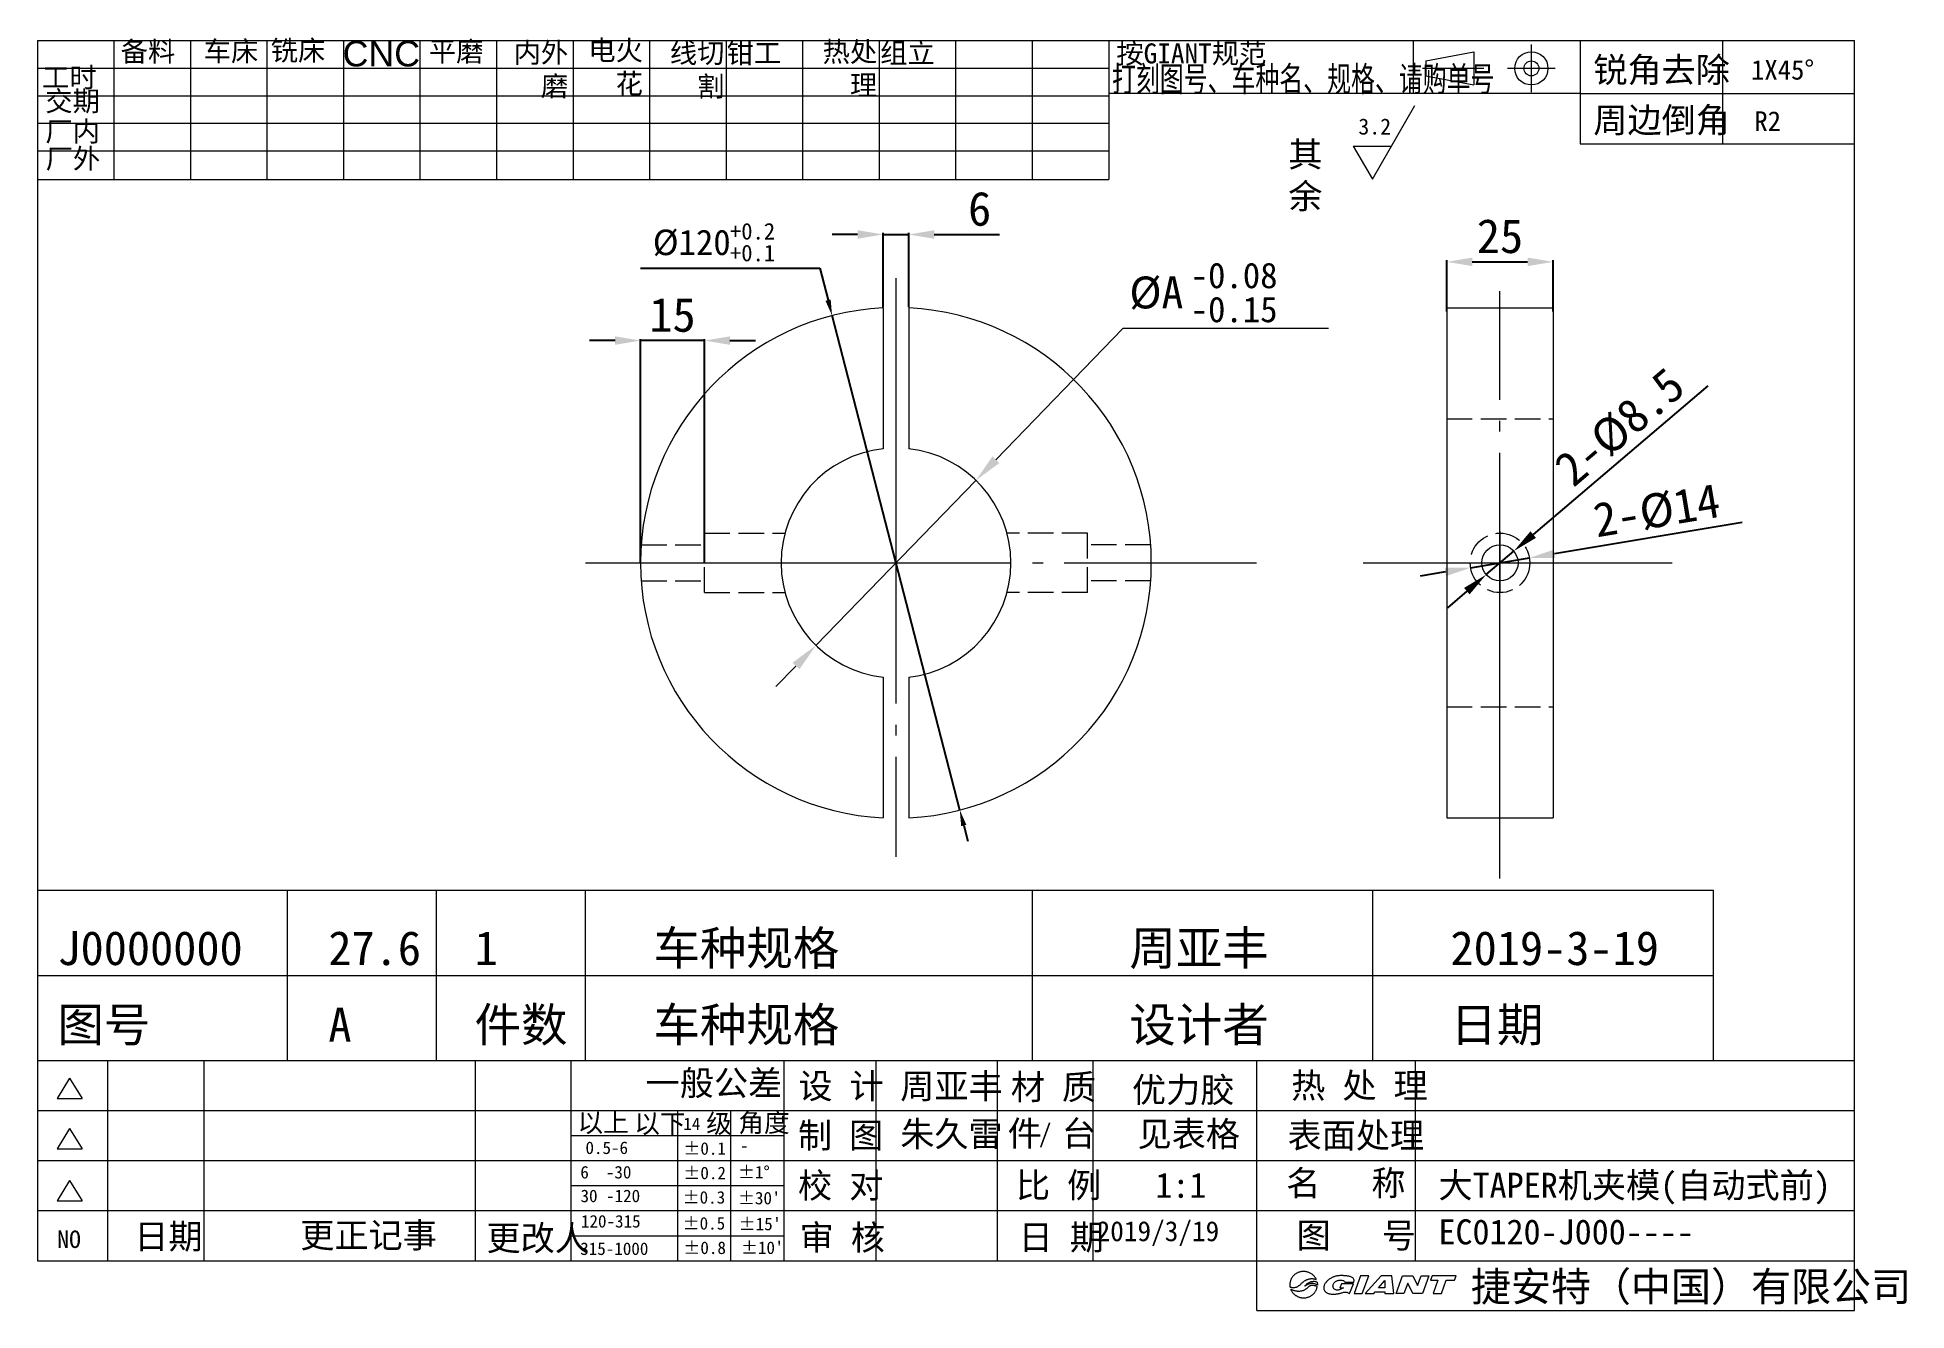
# Model space of a CAD drawing. Header units: inches. Extents: x -7450 to -7011, y -2191 to -1892.
import ezdxf

# ---------------------------------------------------------------- set-up
doc = ezdxf.new("R2010")
doc.units = ezdxf.units.IN
doc.header["$MEASUREMENT"] = 0
doc.linetypes.add('CENTER', pattern=[22.5, 20, -1, 0.5, -1])
doc.linetypes.add('DASHED', pattern=[4, 3, -1])
doc.layers.get('0').update_dxf_attribs({"lineweight": 18})
for name, color, linetype, lineweight in [('CEN', 1, 'CENTER', 18), ('CON', 7, 'Continuous', 18), ('DAS', 5, 'DASHED', 18), ('DIM', 7, 'Continuous', 18)]:
    doc.layers.add(name, color=color, linetype=linetype, lineweight=lineweight)
doc.styles.add('ACISOTS', font='')
doc.styles.add('HZ', font='')
doc.styles.add('USER1', font='')
doc.styles.get('ACISOTS').set_extended_font_data('宋体')
doc.styles.get('HZ').set_extended_font_data('宋体')
doc.styles.get('USER1').set_extended_font_data('宋体')
doc.dimstyles.new('11', dxfattribs={"dimscale": 2, "dimtxt": 3, "dimasz": 3, "dimexe": 0.18, "dimexo": 0.0625, "dimgap": 0.5, "dimtad": 1, "dimdsep": 46, "dimtxsty": 'Standard', "dimcen": 0.09, "dimdle": 6, "dimadec": 0, "dimazin": 0, "dimtfac": 1, "dimtmove": 0, "dimatfit": 3, "dimfxl": 1, "dimtolj": 1, "dimarcsym": 0})
doc.dimstyles.new('NORMAL', dxfattribs={"dimscale": 1.5, "dimtxt": 2, "dimasz": 4, "dimexe": 1, "dimexo": 0.5, "dimgap": 1, "dimtad": 1, "dimtoh": 1, "dimdec": 1, "dimdsep": 46, "dimtxsty": 'HZ', "dimcen": 0.1, "dimdle": 8, "dimadec": 0, "dimazin": 0, "dimtfac": 1, "dimtmove": 0, "dimatfit": 3, "dimfxl": 1, "dimtolj": 1, "dimarcsym": 0})

# ---------------------------------------------------------------- blocks, each defined once
blk = doc.blocks.new('*X3')
at = {"layer": 'DIM', "color": 0, "char_height": 6, "attachment_point": 1, "style": 'USER1'}
for s, insert, width in [('{\\H0.65x;+0.2}', (-7287.45, -1935.81), 42.2682), ('%%C120', (-7305.58, -1937.36), 114.8045), ('{\\H0.65x;+0.1}', (-7287.45, -1940.92), 42.2682)]:
    blk.add_mtext(s, dxfattribs=dict(at, insert=insert, width=width))
blk = doc.blocks.new('*X2')
at = {"layer": 'DIM'}
for points in [[(-7265, -1954.11), (-7263.79, -1953.8), (-7263.45, -1957.59)], [(-7231.9, -2077.25), (-7233.12, -2077.56), (-7233.45, -2073.77)]]:
    blk.add_hatch(color=0, dxfattribs=at).paths.add_polyline_path(points, flags=0)
at = {"layer": 'DIM', "color": 0, "lineweight": -2}
for p, q in [((-7308.45, -1946.41), (-7266.34, -1946.41)), ((-7266.34, -1946.41), (-7264.39, -1953.96)), ((-7233.45, -2073.77), (-7263.45, -1957.59)), ((-7232.51, -2077.41), (-7231.57, -2081.04))]:
    blk.add_line(p, q, dxfattribs=at)
at = {"layer": 'DIM', "color": 0}
blk.add_blockref('*X3', (0, 0), dxfattribs=at)
blk = doc.blocks.new('*X4')
at = {"layer": 'DIM'}
for points in [[(-7314.45, -1964.45), (-7314.45, -1962.45), (-7308.45, -1963.45)], [(-7287.45, -1962.45), (-7287.45, -1964.45), (-7293.45, -1963.45)]]:
    blk.add_hatch(color=0, dxfattribs=at).paths.add_polyline_path(points, flags=0)
at = {"layer": 'DIM', "color": 0, "lineweight": -2}
for p, q in [((-7308.45, -2015.56), (-7308.45, -1963.09)), ((-7293.45, -2015.56), (-7293.45, -1963.09)), ((-7314.45, -1963.45), (-7320.45, -1963.45)), ((-7293.45, -1963.45), (-7308.45, -1963.45)), ((-7287.45, -1963.45), (-7281.45, -1963.45))]:
    blk.add_line(p, q, dxfattribs=at)
at = {"layer": 'DIM', "color": 0, "insert": (-7300.95, -1957.45), "char_height": 8, "width": 18.8603, "attachment_point": 5}
blk.add_mtext('15', dxfattribs=at)
blk = doc.blocks.new('GIANT')
for p, q in [((230.79, 28.9), (230.78, 28.78)), ((230.78, 28.78), (230.78, 28.67)), ((230.78, 28.67), (230.79, 28.56)), ((230.8, 29.01), (230.79, 28.9)), ((230.79, 28.56), (230.8, 28.45)), ((230.82, 29.12), (230.8, 29.01)), ((230.8, 28.45), (230.82, 28.34)), ((230.84, 29.23), (230.82, 29.12)), ((230.82, 28.34), (230.9, 28.32)), ((230.87, 29.33), (230.84, 29.23)), ((230.9, 29.44), (230.87, 29.33)), ((230.94, 29.55), (230.9, 29.44)), ((230.9, 28.32), (230.98, 28.31)), ((230.98, 29.65), (230.94, 29.55)), ((231.03, 29.75), (230.98, 29.65)), ((230.98, 28.31), (231.07, 28.3)), ((231.09, 29.84), (231.03, 29.75)), ((231.07, 28.3), (231.15, 28.29)), ((231.15, 29.94), (231.09, 29.84)), ((231.21, 30.03), (231.15, 29.94)), ((231.15, 28.29), (231.23, 28.28)), ((231.28, 30.12), (231.21, 30.03)), ((231.23, 28.28), (231.31, 28.28)), ((231.35, 30.2), (231.28, 30.12)), ((231.31, 28.28), (231.39, 28.28)), ((231.43, 30.28), (231.35, 30.2)), ((231.39, 28.28), (231.48, 28.28)), ((231.51, 30.36), (231.43, 30.28)), ((231.48, 28.28), (231.56, 28.28)), ((231.59, 30.43), (231.51, 30.36)), ((231.56, 28.28), (231.64, 28.29)), ((231.68, 30.5), (231.59, 30.43)), ((231.64, 28.29), (231.72, 28.31)), ((231.77, 30.56), (231.68, 30.5)), ((231.72, 28.31), (231.8, 28.32)), ((231.87, 30.62), (231.77, 30.56)), ((231.8, 28.32), (231.88, 28.35)), ((231.97, 30.68), (231.87, 30.62)), ((231.88, 28.35), (231.96, 28.37)), ((231.96, 28.37), (232.03, 28.41)), ((232.07, 30.73), (231.97, 30.68)), ((232.03, 28.41), (232.11, 28.44)), ((232.17, 30.77), (232.07, 30.73)), ((232.11, 28.44), (232.18, 28.49)), ((232.27, 30.81), (232.17, 30.77)), ((232.18, 28.49), (232.25, 28.53)), ((232.25, 28.53), (232.31, 28.58)), ((232.38, 30.85), (232.27, 30.81)), ((232.31, 28.58), (232.37, 28.63)), ((232.37, 28.63), (232.44, 28.69)), ((232.49, 30.88), (232.38, 30.85)), ((232.44, 28.69), (232.5, 28.74)), ((232.6, 30.91), (232.49, 30.88)), ((232.5, 28.74), (232.56, 28.8)), ((232.56, 28.8), (232.62, 28.86)), ((232.72, 30.93), (232.6, 30.91)), ((232.62, 28.86), (232.68, 28.91)), ((232.68, 28.91), (232.74, 28.97)), ((232.83, 30.94), (232.72, 30.93)), ((232.74, 28.97), (232.8, 29.03)), ((232.8, 29.03), (232.86, 29.08)), ((232.95, 30.95), (232.83, 30.94)), ((232.86, 29.08), (232.92, 29.13)), ((232.92, 29.13), (232.98, 29.19)), ((233.07, 30.96), (232.95, 30.95)), ((232.98, 29.19), (233.05, 29.24)), ((233.05, 29.24), (233.11, 29.29)), ((233.18, 30.95), (233.07, 30.96)), ((233.11, 29.29), (233.18, 29.33)), ((233.3, 30.95), (233.18, 30.95)), ((233.18, 29.33), (233.25, 29.38)), ((233.25, 29.38), (233.32, 29.42)), ((233.28, 28.48), (233.35, 28.58)), ((233.38, 28.54), (233.28, 28.48)), ((233.42, 30.93), (233.3, 30.95)), ((233.32, 29.42), (233.39, 29.46)), ((233.35, 28.58), (233.43, 28.68)), ((233.48, 28.6), (233.38, 28.54)), ((233.39, 29.46), (233.46, 29.5)), ((233.53, 30.91), (233.42, 30.93)), ((233.43, 28.68), (233.51, 28.77)), ((233.46, 29.5), (233.54, 29.54)), ((233.59, 28.66), (233.48, 28.6)), ((233.51, 28.77), (233.61, 28.86)), ((233.65, 30.89), (233.53, 30.91)), ((233.54, 29.54), (233.61, 29.57)), ((233.6, 28.12), (233.54, 28.06)), ((233.69, 28.72), (233.59, 28.66)), ((233.66, 28.17), (233.6, 28.12)), ((233.61, 29.57), (233.69, 29.6)), ((233.61, 28.86), (233.7, 28.93)), ((233.76, 30.86), (233.65, 30.89)), ((233.72, 28.22), (233.66, 28.17)), ((233.69, 29.6), (233.77, 29.63)), ((233.8, 28.77), (233.69, 28.72)), ((233.7, 28.93), (233.8, 29.01)), ((233.78, 28.28), (233.72, 28.22)), ((233.87, 30.82), (233.76, 30.86)), ((233.77, 29.63), (233.84, 29.66)), ((233.85, 28.33), (233.78, 28.28)), ((233.8, 29.01), (233.91, 29.07)), ((233.91, 28.82), (233.8, 28.77)), ((233.84, 29.66), (233.92, 29.68)), ((233.91, 28.38), (233.85, 28.33)), ((233.98, 30.78), (233.87, 30.82)), ((233.91, 29.07), (234.02, 29.13)), ((234.02, 28.86), (233.91, 28.82)), ((233.97, 28.43), (233.91, 28.38)), ((233.92, 29.68), (234, 29.7)), ((234.04, 28.48), (233.97, 28.43)), ((234.09, 30.74), (233.98, 30.78)), ((234, 29.7), (234.08, 29.72)), ((234.02, 29.13), (234.13, 29.18)), ((234.13, 28.9), (234.02, 28.86)), ((234.11, 28.52), (234.04, 28.48)), ((234.08, 29.72), (234.16, 29.73)), ((234.19, 30.68), (234.09, 30.74)), ((234.18, 28.56), (234.11, 28.52)), ((234.13, 29.18), (234.25, 29.22)), ((234.25, 28.92), (234.13, 28.9)), ((234.16, 29.73), (234.25, 29.74)), ((234.26, 28.58), (234.18, 28.56)), ((234.29, 30.63), (234.19, 30.68)), ((234.25, 29.74), (234.33, 29.75)), ((234.25, 29.22), (234.37, 29.25)), ((234.37, 28.94), (234.25, 28.92)), ((234.34, 28.61), (234.26, 28.58)), ((234.39, 30.57), (234.29, 30.63)), ((234.33, 29.75), (234.41, 29.75)), ((234.42, 28.62), (234.34, 28.61)), ((234.37, 29.25), (234.49, 29.28)), ((234.49, 28.95), (234.37, 28.94)), ((234.49, 30.5), (234.39, 30.57)), ((234.41, 29.75), (234.49, 29.75)), ((234.5, 28.62), (234.42, 28.62)), ((234.58, 30.43), (234.49, 30.5)), ((234.49, 29.75), (234.58, 29.75)), ((234.49, 29.28), (234.62, 29.3)), ((234.61, 28.94), (234.49, 28.95)), ((234.58, 28.62), (234.5, 28.62)), ((234.67, 30.35), (234.58, 30.43)), ((234.58, 29.75), (234.66, 29.74)), ((234.66, 28.62), (234.58, 28.62)), ((234.72, 28.93), (234.61, 28.94)), ((234.62, 29.3), (234.74, 29.31)), ((234.66, 29.74), (234.74, 29.73)), ((234.74, 28.61), (234.66, 28.62)), ((234.75, 30.27), (234.67, 30.35)), ((234.84, 28.91), (234.72, 28.93)), ((234.74, 29.73), (234.82, 29.72)), ((234.74, 29.31), (234.86, 29.31)), ((234.82, 28.59), (234.74, 28.61)), ((234.83, 30.18), (234.75, 30.27)), ((234.82, 29.72), (234.9, 29.7)), ((234.9, 28.57), (234.82, 28.59)), ((234.91, 30.1), (234.83, 30.18)), ((234.96, 28.88), (234.84, 28.91)), ((234.86, 29.31), (234.99, 29.3)), ((234.9, 29.7), (234.98, 29.68)), ((234.98, 28.55), (234.9, 28.57)), ((234.98, 30), (234.91, 30.1)), ((235.07, 28.84), (234.96, 28.88)), ((235.05, 29.91), (234.98, 30)), ((234.98, 29.68), (235.06, 29.65)), ((235.06, 28.53), (234.98, 28.55)), ((234.99, 29.3), (235.11, 29.28)), ((235.11, 29.81), (235.05, 29.91)), ((235.06, 29.65), (235.13, 29.63)), ((235.13, 28.5), (235.06, 28.53)), ((235.18, 28.8), (235.07, 28.84)), ((235.16, 29.7), (235.11, 29.81)), ((235.11, 29.28), (235.23, 29.24)), ((235.13, 29.63), (235.21, 29.6)), ((235.21, 28.47), (235.13, 28.5)), ((235.21, 29.6), (235.16, 29.7)), ((235.29, 28.74), (235.18, 28.8)), ((235.28, 28.44), (235.21, 28.47)), ((235.23, 29.24), (235.34, 29.19)), ((235.26, 28.02), (235.29, 28.12)), ((235.36, 28.41), (235.28, 28.44)), ((235.39, 28.67), (235.29, 28.74)), ((235.29, 28.12), (235.32, 28.21)), ((235.32, 28.21), (235.34, 28.31)), ((235.34, 29.19), (235.36, 29.09)), ((235.34, 28.31), (235.36, 28.41)), ((235.36, 29.09), (235.37, 28.98)), ((235.37, 28.98), (235.38, 28.88)), ((235.38, 28.88), (235.39, 28.78)), ((235.39, 28.78), (235.39, 28.67)), ((236.46, 28.45), (236.44, 28.33)), ((236.44, 28.33), (236.44, 28.22)), ((236.44, 28.22), (236.44, 28.1)), ((236.44, 28.1), (236.46, 27.98)), ((236.5, 28.56), (236.46, 28.45)), ((236.54, 28.67), (236.5, 28.56)), ((236.59, 28.78), (236.54, 28.67)), ((236.64, 28.88), (236.59, 28.78)), ((236.7, 28.98), (236.64, 28.88)), ((236.77, 29.08), (236.7, 28.98)), ((236.85, 29.17), (236.77, 29.08)), ((236.92, 29.26), (236.85, 29.17)), ((237, 29.34), (236.92, 29.26)), ((237.09, 29.42), (237, 29.34)), ((237.18, 29.5), (237.09, 29.42)), ((237.27, 29.58), (237.18, 29.5)), ((237.36, 29.65), (237.27, 29.58)), ((237.46, 29.71), (237.36, 29.65)), ((237.56, 29.78), (237.46, 29.71)), ((237.66, 29.84), (237.56, 29.78)), ((237.76, 29.89), (237.66, 29.84)), ((237.87, 29.95), (237.76, 29.89)), ((237.97, 30), (237.87, 29.95)), ((238.08, 30.04), (237.97, 30)), ((237.99, 28.53), (238, 28.65)), ((238, 28.41), (237.99, 28.53)), ((238, 28.65), (238.04, 28.77)), ((238.03, 28.29), (238, 28.41)), ((238.08, 28.17), (238.03, 28.29)), ((238.04, 28.77), (238.09, 28.89)), ((238.19, 30.08), (238.08, 30.04)), ((238.16, 28.07), (238.08, 28.17)), ((238.09, 28.89), (238.15, 28.99)), ((238.15, 28.99), (238.23, 29.09)), ((238.3, 30.12), (238.19, 30.08)), ((238.23, 29.09), (238.32, 29.17)), ((238.42, 30.15), (238.3, 30.12)), ((238.32, 29.17), (238.42, 29.25)), ((238.53, 30.18), (238.42, 30.15)), ((238.42, 29.25), (238.52, 29.32)), ((238.52, 29.32), (238.64, 29.37)), ((238.65, 30.2), (238.53, 30.18)), ((238.64, 29.37), (238.75, 29.42)), ((238.76, 30.22), (238.65, 30.2)), ((238.75, 29.42), (238.87, 29.46)), ((238.88, 30.24), (238.76, 30.22)), ((238.87, 29.46), (238.99, 29.48)), ((238.99, 30.25), (238.88, 30.24)), ((239.11, 30.26), (238.99, 30.25)), ((238.99, 29.48), (239.11, 29.5)), ((239.23, 30.27), (239.11, 30.26)), ((239.11, 29.5), (239.24, 29.51)), ((239.4, 28.87), (239.12, 28.24)), ((239.12, 28.24), (239.73, 28.24)), ((239.35, 30.27), (239.23, 30.27)), ((239.24, 29.51), (239.36, 29.51)), ((239.46, 30.27), (239.35, 30.27)), ((239.36, 29.51), (239.49, 29.49)), ((241.41, 28.87), (239.4, 28.87)), ((239.58, 30.27), (239.46, 30.27)), ((239.49, 29.49), (239.61, 29.46)), ((239.63, 28.17), (239.53, 28.1)), ((239.7, 30.26), (239.58, 30.27)), ((239.61, 29.46), (239.72, 29.42)), ((239.73, 28.24), (239.63, 28.17)), ((239.82, 30.25), (239.7, 30.26)), ((239.72, 29.42), (239.83, 29.36)), ((239.93, 30.25), (239.82, 30.25)), ((239.83, 29.36), (239.92, 29.27)), ((239.92, 29.27), (239.97, 29.16)), ((240.05, 30.23), (239.93, 30.25)), ((239.97, 29.16), (241.47, 29.16)), ((240.17, 30.22), (240.05, 30.23)), ((240.28, 30.21), (240.17, 30.22)), ((240.4, 30.19), (240.28, 30.21)), ((240.52, 30.17), (240.4, 30.19)), ((240.63, 30.15), (240.52, 30.17)), ((240.75, 30.13), (240.63, 30.15)), ((240.86, 30.1), (240.75, 30.13)), ((240.75, 27.29), (241.41, 28.87)), ((240.97, 30.06), (240.86, 30.1)), ((241.08, 30.02), (240.97, 30.06)), ((241.19, 29.97), (241.08, 30.02)), ((241.28, 29.9), (241.19, 29.97)), ((241.37, 29.82), (241.28, 29.9)), ((241.44, 29.73), (241.37, 29.82)), ((241.49, 29.62), (241.44, 29.73)), ((241.47, 29.16), (241.5, 29.27)), ((241.51, 29.51), (241.49, 29.62)), ((241.5, 29.27), (241.51, 29.39)), ((241.51, 29.39), (241.51, 29.51)), ((242.59, 30.21), (241.52, 27.29)), ((243.97, 30.21), (242.59, 30.21)), ((242.89, 27.29), (243.97, 30.21)), ((246.06, 30.21), (243.34, 27.29)), ((245.61, 28.21), (246.64, 29.42)), ((246.64, 28.21), (245.61, 28.21)), ((247.83, 30.21), (246.06, 30.21)), ((246.64, 29.42), (246.64, 28.21)), ((248.13, 27.29), (247.83, 30.21)), ((248.52, 27.29), (249.6, 30.21)), ((249.6, 30.21), (251.31, 30.21)), ((250.49, 29.01), (249.85, 27.29)), ((251.35, 27.29), (250.49, 29.01)), ((251.31, 30.21), (252.1, 28.61)), ((252.1, 28.61), (252.7, 30.21)), ((252.7, 30.21), (253.99, 30.21)), ((253.99, 30.21), (252.92, 27.29)), ((254.56, 30.21), (254.3, 29.5)), ((254.3, 29.5), (255.52, 29.5)), ((258.57, 30.21), (254.56, 30.21)), ((255.52, 29.5), (254.71, 27.29)), ((256.09, 27.29), (256.91, 29.5)), ((256.91, 29.5), (258.31, 29.5)), ((258.31, 29.5), (258.57, 30.21)), ((231.01, 27.94), (230.93, 27.97)), ((230.93, 27.97), (230.97, 27.88)), ((230.97, 27.88), (231.01, 27.79)), ((231.08, 27.91), (231.01, 27.94)), ((231.01, 27.79), (231.06, 27.7)), ((231.06, 27.7), (231.11, 27.61)), ((231.15, 27.88), (231.08, 27.91)), ((231.11, 27.61), (231.17, 27.53)), ((231.23, 27.85), (231.15, 27.88)), ((231.17, 27.53), (231.23, 27.45)), ((231.3, 27.81), (231.23, 27.85)), ((231.23, 27.45), (231.29, 27.37)), ((231.29, 27.37), (231.36, 27.29)), ((231.38, 27.79), (231.3, 27.81)), ((231.36, 27.29), (231.43, 27.22)), ((231.46, 27.76), (231.38, 27.79)), ((231.43, 27.22), (231.5, 27.15)), ((231.53, 27.73), (231.46, 27.76)), ((231.5, 27.15), (231.57, 27.09)), ((231.61, 27.71), (231.53, 27.73)), ((231.57, 27.09), (231.65, 27.02)), ((231.69, 27.69), (231.61, 27.71)), ((231.65, 27.02), (231.73, 26.96)), ((231.77, 27.67), (231.69, 27.69)), ((231.73, 26.96), (231.82, 26.91)), ((231.85, 27.66), (231.77, 27.67)), ((231.82, 26.91), (231.9, 26.86)), ((231.93, 27.65), (231.85, 27.66)), ((231.9, 26.86), (231.99, 26.81)), ((232.01, 27.64), (231.93, 27.65)), ((231.99, 26.81), (232.08, 26.76)), ((232.09, 27.63), (232.01, 27.64)), ((232.08, 26.76), (232.18, 26.72)), ((232.18, 27.63), (232.09, 27.63)), ((232.26, 27.62), (232.18, 27.63)), ((232.18, 26.72), (232.27, 26.69)), ((232.34, 27.62), (232.26, 27.62)), ((232.27, 26.69), (232.37, 26.65)), ((232.42, 27.63), (232.34, 27.62)), ((232.37, 26.65), (232.46, 26.63)), ((232.5, 27.64), (232.42, 27.63)), ((232.46, 26.63), (232.56, 26.6)), ((232.58, 27.64), (232.5, 27.64)), ((232.56, 26.6), (232.66, 26.58)), ((232.66, 27.66), (232.58, 27.64)), ((232.74, 27.67), (232.66, 27.66)), ((232.66, 26.58), (232.76, 26.57)), ((232.82, 27.69), (232.74, 27.67)), ((232.76, 26.57), (232.86, 26.55)), ((232.9, 27.72), (232.82, 27.69)), ((232.86, 26.55), (232.96, 26.55)), ((232.98, 27.74), (232.9, 27.72)), ((232.96, 26.55), (233.06, 26.54)), ((233.05, 27.77), (232.98, 27.74)), ((233.13, 27.8), (233.05, 27.77)), ((233.06, 26.54), (233.16, 26.54)), ((233.2, 27.84), (233.13, 27.8)), ((233.16, 26.54), (233.26, 26.55)), ((233.27, 27.88), (233.2, 27.84)), ((233.26, 26.55), (233.36, 26.56)), ((233.34, 27.92), (233.27, 27.88)), ((233.41, 27.97), (233.34, 27.92)), ((233.36, 26.56), (233.46, 26.57)), ((233.47, 28.01), (233.41, 27.97)), ((233.46, 26.57), (233.56, 26.59)), ((233.54, 28.06), (233.47, 28.01)), ((233.56, 26.59), (233.66, 26.61)), ((233.66, 26.61), (233.76, 26.64)), ((233.76, 26.64), (233.85, 26.67)), ((233.85, 26.67), (233.95, 26.7)), ((233.95, 26.7), (234.04, 26.74)), ((234.04, 26.74), (234.13, 26.78)), ((234.13, 26.78), (234.22, 26.83)), ((234.22, 26.83), (234.31, 26.88)), ((234.31, 26.88), (234.39, 26.93)), ((234.39, 26.93), (234.48, 26.99)), ((234.48, 26.99), (234.56, 27.05)), ((234.56, 27.05), (234.63, 27.12)), ((234.63, 27.12), (234.71, 27.19)), ((234.71, 27.19), (234.78, 27.26)), ((234.78, 27.26), (234.85, 27.33)), ((234.85, 27.33), (234.91, 27.41)), ((234.91, 27.41), (234.97, 27.49)), ((234.97, 27.49), (235.03, 27.57)), ((235.03, 27.57), (235.08, 27.66)), ((235.08, 27.66), (235.13, 27.74)), ((235.13, 27.74), (235.18, 27.83)), ((235.18, 27.83), (235.22, 27.93)), ((235.22, 27.93), (235.26, 28.02)), ((236.46, 27.98), (236.5, 27.87)), ((236.5, 27.87), (236.56, 27.77)), ((236.56, 27.77), (236.62, 27.67)), ((236.62, 27.67), (236.7, 27.58)), ((236.7, 27.58), (236.79, 27.51)), ((236.79, 27.51), (236.89, 27.44)), ((236.89, 27.44), (236.99, 27.38)), ((236.99, 27.38), (237.09, 27.33)), ((237.09, 27.33), (237.2, 27.29)), ((237.2, 27.29), (237.32, 27.25)), ((237.32, 27.25), (237.43, 27.22)), ((237.43, 27.22), (237.54, 27.2)), ((237.54, 27.2), (237.66, 27.18)), ((237.66, 27.18), (237.78, 27.17)), ((237.78, 27.17), (237.89, 27.16)), ((237.89, 27.16), (238.01, 27.16)), ((238.01, 27.16), (238.13, 27.16)), ((238.13, 27.16), (238.25, 27.16)), ((238.25, 27.99), (238.16, 28.07)), ((238.35, 27.92), (238.25, 27.99)), ((238.25, 27.16), (238.36, 27.17)), ((238.47, 27.88), (238.35, 27.92)), ((238.36, 27.17), (238.48, 27.18)), ((238.59, 27.85), (238.47, 27.88)), ((238.48, 27.18), (238.6, 27.2)), ((238.71, 27.83), (238.59, 27.85)), ((238.6, 27.2), (238.71, 27.21)), ((238.84, 27.84), (238.71, 27.83)), ((238.71, 27.21), (238.83, 27.23)), ((238.83, 27.23), (238.94, 27.26)), ((238.96, 27.86), (238.84, 27.84)), ((238.94, 27.26), (239.06, 27.28)), ((239.08, 27.89), (238.96, 27.86)), ((239.06, 27.28), (239.17, 27.31)), ((239.2, 27.93), (239.08, 27.89)), ((239.17, 27.31), (239.29, 27.34)), ((239.31, 27.97), (239.2, 27.93)), ((239.29, 27.34), (239.4, 27.37)), ((239.42, 28.03), (239.31, 27.97)), ((239.4, 27.37), (239.51, 27.4)), ((239.53, 28.1), (239.42, 28.03)), ((239.51, 27.4), (239.63, 27.44)), ((239.63, 27.44), (239.74, 27.47)), ((239.74, 27.47), (239.85, 27.49)), ((239.85, 27.49), (239.97, 27.51)), ((239.97, 27.51), (240.09, 27.51)), ((240.09, 27.51), (240.2, 27.5)), ((240.2, 27.5), (240.32, 27.47)), ((240.32, 27.47), (240.43, 27.44)), ((240.43, 27.44), (240.54, 27.39)), ((240.54, 27.39), (240.64, 27.34)), ((240.64, 27.34), (240.75, 27.29)), ((241.52, 27.29), (242.89, 27.29)), ((243.34, 27.29), (244.83, 27.29)), ((244.83, 27.29), (245.04, 27.54)), ((245.04, 27.54), (246.64, 27.54)), ((246.64, 27.54), (246.64, 27.29)), ((246.64, 27.29), (248.13, 27.29)), ((249.85, 27.29), (248.52, 27.29)), ((252.92, 27.29), (251.35, 27.29)), ((254.71, 27.29), (256.09, 27.29))]:
    blk.add_line(p, q)
blk = doc.blocks.new('*X6')
at = {"layer": 'DIM'}
for points in [[(-7099.37, -2008.27), (-7098.08, -2009.8), (-7103.29, -2012.93)], [(-7113.68, -2023.09), (-7114.98, -2021.57), (-7109.76, -2018.44)]]:
    blk.add_hatch(color=0, dxfattribs=at).paths.add_polyline_path(points, flags=0)
at = {"layer": 'DIM', "color": 0, "lineweight": -2}
for p, q in [((-7057.7, -1974.09), (-7098.73, -2009.03)), ((-7109.76, -2018.44), (-7103.29, -2012.93)), ((-7114.33, -2022.33), (-7118.9, -2026.22))]:
    blk.add_line(p, q, dxfattribs=at)
at = {"layer": 'DIM', "color": 0, "insert": (-7078.34, -1983.79), "char_height": 8, "width": 71.8659, "attachment_point": 5, "rotation": 40.4238}
blk.add_mtext('2-%%C8.5', dxfattribs=at)
blk = doc.blocks.new('*X7')
at = {"layer": 'DIM'}
for points in [[(-7093.87, -2012.56), (-7093.54, -2014.53), (-7099.62, -2014.53)], [(-7119.19, -2018.8), (-7119.52, -2016.83), (-7113.43, -2016.83)]]:
    blk.add_hatch(color=0, dxfattribs=at).paths.add_polyline_path(points, flags=0)
at = {"layer": 'DIM', "color": 0, "lineweight": -2}
for p, q in [((-7049.64, -2006.22), (-7093.7, -2013.55)), ((-7113.43, -2016.83), (-7099.62, -2014.53)), ((-7119.35, -2017.81), (-7125.27, -2018.8))]:
    blk.add_line(p, q, dxfattribs=at)
at = {"layer": 'DIM', "color": 0, "insert": (-7069.7, -2003.47), "char_height": 8, "width": 62.8337, "attachment_point": 5, "rotation": 9.4465}
blk.add_mtext('2-%%C14', dxfattribs=at)
blk = doc.blocks.new('*X8')
at = {"layer": 'DIM'}
for points in [[(-7257.45, -1939.52), (-7257.45, -1937.52), (-7251.45, -1938.52)], [(-7239.45, -1937.52), (-7239.45, -1939.52), (-7245.45, -1938.52)]]:
    blk.add_hatch(color=0, dxfattribs=at).paths.add_polyline_path(points, flags=0)
at = {"layer": 'DIM', "color": 0, "lineweight": -2}
for p, q in [((-7257.45, -1938.52), (-7263.45, -1938.52)), ((-7251.45, -1955.63), (-7251.45, -1938.16)), ((-7251.45, -1938.52), (-7245.45, -1938.52)), ((-7245.45, -1955.63), (-7245.45, -1938.16)), ((-7239.45, -1938.52), (-7224.12, -1938.52))]:
    blk.add_line(p, q, dxfattribs=at)
at = {"layer": 'DIM', "color": 0, "insert": (-7228.78, -1932.52), "char_height": 8, "width": 9.2067, "attachment_point": 5}
blk.add_mtext('6', dxfattribs=at)
blk = doc.blocks.new('*X9')
at = {"layer": 'DIM'}
for points in [[(-7113.03, -1943.95), (-7113.03, -1945.95), (-7119.03, -1944.95)], [(-7100.03, -1945.95), (-7100.03, -1943.95), (-7094.03, -1944.95)]]:
    blk.add_hatch(color=0, dxfattribs=at).paths.add_polyline_path(points, flags=0)
at = {"layer": 'DIM', "color": 0, "lineweight": -2}
for p, q in [((-7119.03, -1956.63), (-7119.03, -1944.59)), ((-7113.03, -1944.95), (-7100.03, -1944.95)), ((-7094.03, -1956.63), (-7094.03, -1944.59))]:
    blk.add_line(p, q, dxfattribs=at)
at = {"layer": 'DIM', "color": 0, "insert": (-7106.53, -1938.95), "char_height": 8, "width": 20.2905, "attachment_point": 5}
blk.add_mtext('25', dxfattribs=at)

msp = doc.modelspace()

# ---------------------------------------------------------------- hatches: boundary and pattern name
at = {"layer": 'DIM'}
for points in [[(-7225.774, -1990.659), (-7224.158, -1992.225), (-7229.663, -1996.29)], [(-7272.744, -2039.137), (-7271.128, -2040.703), (-7267.239, -2035.072)]]:
    msp.add_hatch(color=256, dxfattribs=at).paths.add_polyline_path(points, flags=0)

# ---------------------------------------------------------------- linework, layer by layer
at = {"layer": 'CEN'}
for p, q in [((-7099.155, -1905.074), (-7099.155, -1893.909)), ((-7110.31, -1899.492), (-7124.771, -1899.492)), ((-7093.57, -1899.492), (-7104.741, -1899.492))]:
    msp.add_line(p, q, dxfattribs=at)
at = {"layer": 'CEN', "ltscale": 5}
for p, q in [((-7248.451, -1948.747), (-7248.451, -2084.791)), ((-7106.528, -2089.844), (-7106.528, -1951.818)), ((-7106.528, -2008.313), (-7106.528, -2022.568)), ((-7321.395, -2015.681), (-7163.727, -2015.681)), ((-7138.669, -2015.681), (-7066.098, -2015.681))]:
    msp.add_line(p, q, dxfattribs=at)
at = {"layer": 'CON'}
for p, q in [((-7023.275, -2179.665), (-7023.275, -1892.903)), ((-7251.451, -1955.756), (-7251.451, -1988.848)), ((-7245.451, -1955.756), (-7245.451, -1988.848)), ((-7119.028, -1955.757), (-7119.028, -2075.605)), ((-7119.028, -1955.757), (-7094.028, -1955.757)), ((-7094.028, -1955.757), (-7094.028, -2075.605)), ((-7251.451, -2042.514), (-7251.451, -2075.606)), ((-7245.451, -2042.514), (-7245.451, -2075.606)), ((-7119.028, -2075.605), (-7094.028, -2075.605)), ((-7450.172, -2179.665), (-7274.728, -2179.665)), ((-7274.728, -2179.665), (-7023.275, -2179.665))]:
    msp.add_line(p, q, dxfattribs=at)
for points in [[(-7450.172, -1892.903), (-7450.172, -2179.665)], [(-7450.172, -1892.903), (-7023.275, -1892.903)]]:
    msp.add_lwpolyline(points, dxfattribs=at)
msp.add_circle((-7106.528, -2015.681), 4.25, dxfattribs=at)
for start, end in [(92.86598, 267.13402), (272.86598, 87.13402)]:
    msp.add_arc((-7248.451, -2015.681), 60, start, end, dxfattribs=at)
at = {"layer": 'DAS', "ltscale": 2}
for p, q in [((-7119.028, -1981.814), (-7094.028, -1981.814)), ((-7308.3, -2011.431), (-7293.451, -2011.431)), ((-7293.451, -2022.681), (-7293.451, -2008.681)), ((-7293.451, -2008.681), (-7274.528, -2008.681)), ((-7203.451, -2008.681), (-7222.374, -2008.681)), ((-7203.451, -2022.681), (-7203.451, -2008.681)), ((-7188.602, -2011.431), (-7203.451, -2011.431)), ((-7308.3, -2019.931), (-7293.451, -2019.931)), ((-7188.602, -2019.931), (-7203.451, -2019.931)), ((-7293.451, -2022.681), (-7274.528, -2022.681)), ((-7203.451, -2022.681), (-7222.374, -2022.681)), ((-7119.028, -2049.548), (-7094.028, -2049.548))]:
    msp.add_line(p, q, dxfattribs=at)
msp.add_circle((-7106.528, -2015.681), 7, dxfattribs=at)
at = {"layer": 'DIM'}
for p, q in [((-7432.193, -1892.903), (-7432.193, -1925.626)), ((-7414.214, -1892.903), (-7414.214, -1925.626)), ((-7414.214, -1892.903), (-7414.214, -1925.626)), ((-7396.235, -1892.903), (-7396.235, -1925.626)), ((-7378.256, -1892.903), (-7378.256, -1925.626)), ((-7360.277, -1892.903), (-7360.277, -1925.626)), ((-7360.277, -1892.903), (-7360.277, -1925.626)), ((-7342.298, -1892.903), (-7342.298, -1925.626)), ((-7324.319, -1892.903), (-7324.319, -1925.626)), ((-7306.34, -1892.903), (-7306.34, -1925.626)), ((-7288.361, -1892.903), (-7288.361, -1925.626)), ((-7270.383, -1892.903), (-7270.383, -1925.626)), ((-7252.404, -1892.903), (-7252.404, -1925.626)), ((-7234.425, -1892.903), (-7234.425, -1925.626)), ((-7216.446, -1892.903), (-7216.446, -1925.626)), ((-7198.467, -1892.903), (-7198.467, -1925.626)), ((-7126.909, -1892.903), (-7126.909, -1905.403)), ((-7123.953, -1897.726), (-7112.659, -1895.591)), ((-7112.659, -1895.591), (-7112.659, -1903.392)), ((-7087.672, -1892.903), (-7087.672, -1905.403)), ((-7054.157, -1905.403), (-7054.157, -1892.903)), ((-7123.953, -1897.726), (-7123.953, -1901.258)), ((-7123.953, -1901.258), (-7112.659, -1903.392)), ((-7126.909, -1905.403), (-7198.467, -1905.403)), ((-7087.672, -1905.403), (-7126.909, -1905.403)), ((-7087.672, -1904.707), (-7087.672, -1917.207)), ((-7087.672, -1905.403), (-7023.275, -1905.403)), ((-7054.157, -1917.207), (-7054.157, -1904.707)), ((-7136.507, -1925.517), (-7126.506, -1908.195)), ((-7141.003, -1917.732), (-7136.507, -1925.517)), ((-7141.003, -1917.732), (-7132.012, -1917.732)), ((-7087.672, -1916.51), (-7087.672, -1917.207)), ((-7087.672, -1917.207), (-7023.275, -1917.207)), ((-7087.672, -1917.207), (-7023.275, -1917.207)), ((-7054.157, -1917.207), (-7054.157, -1916.51)), ((-7195.118, -1960.635), (-7224.966, -1991.442)), ((-7146.832, -1960.635), (-7195.118, -1960.635)), ((-7267.239, -2035.072), (-7229.663, -1996.29)), ((-7271.936, -2039.92), (-7276.633, -2044.768)), ((-7450.172, -2092.607), (-7056.384, -2092.607)), ((-7391.384, -2132.607), (-7391.384, -2092.607)), ((-7356.384, -2132.607), (-7356.384, -2092.607)), ((-7321.384, -2132.607), (-7321.384, -2092.607)), ((-7216.384, -2132.607), (-7216.384, -2092.607)), ((-7136.384, -2132.607), (-7136.384, -2092.607)), ((-7056.384, -2132.607), (-7056.384, -2092.607)), ((-7450.172, -2112.607), (-7056.384, -2112.607)), ((-7450.172, -2132.607), (-7322.75, -2132.607)), ((-7433.633, -2179.665), (-7433.633, -2132.607)), ((-7410.991, -2179.665), (-7410.991, -2132.607)), ((-7347.244, -2179.665), (-7347.244, -2132.607)), ((-7324.728, -2179.665), (-7324.728, -2132.607)), ((-7322.75, -2132.607), (-7023.275, -2132.607)), ((-7274.728, -2179.665), (-7274.728, -2132.607)), ((-7253.12, -2179.665), (-7253.12, -2132.607)), ((-7224.609, -2179.665), (-7224.609, -2132.607)), ((-7202.1, -2179.665), (-7202.1, -2132.607)), ((-7126.41, -2179.665), (-7126.41, -2132.607)), ((-7442.609, -2136.766), (-7445.562, -2141.533)), ((-7442.609, -2136.766), (-7439.657, -2141.533)), ((-7445.562, -2141.533), (-7439.657, -2141.533)), ((-7450.172, -2144.372), (-7023.275, -2144.372)), ((-7299.728, -2179.665), (-7299.728, -2144.372)), ((-7287.228, -2179.665), (-7287.228, -2144.372)), ((-7442.609, -2148.571), (-7445.562, -2153.339)), ((-7442.609, -2148.571), (-7439.657, -2153.339)), ((-7324.728, -2150.254), (-7274.728, -2150.254)), ((-7450.172, -2156.136), (-7023.275, -2156.136)), ((-7445.562, -2153.339), (-7439.657, -2153.339)), ((-7442.609, -2160.831), (-7445.562, -2165.599)), ((-7442.609, -2160.831), (-7439.657, -2165.599)), ((-7324.728, -2162.019), (-7274.728, -2162.019)), ((-7450.172, -2167.901), (-7023.275, -2167.901)), ((-7445.562, -2165.599), (-7439.657, -2165.599)), ((-7324.728, -2173.783), (-7274.728, -2173.783)), ((-7023.275, -2191.389), (-7023.275, -2179.665)), ((-7163.637, -2191.389), (-7023.275, -2191.389))]:
    msp.add_line(p, q, dxfattribs=at)
for points in [[(-7450.172, -1899.402), (-7198.467, -1899.402)], [(-7450.172, -1905.9), (-7198.467, -1905.9)], [(-7450.172, -1912.399), (-7198.467, -1912.399)], [(-7450.172, -1918.898), (-7198.467, -1918.898)], [(-7450.172, -1925.626), (-7198.467, -1925.626)], [(-7163.637, -2191.389), (-7163.637, -2132.607)]]:
    msp.add_lwpolyline(points, dxfattribs=at)
for radius in [3.9, 1.766]:
    msp.add_circle((-7099.155, -1899.492), radius, dxfattribs=at)
for start, end in [(96.37937, 263.62063), (276.37937, 83.62063)]:
    msp.add_arc((-7248.451, -2015.681), 27, start, end, dxfattribs=at)

# ---------------------------------------------------------------- block references
at = {"xscale": 1.406846785384914, "yscale": 1.406846785384914, "zscale": 1.406846785384914}
msp.add_blockref('GIANT', (-7480.585, -2225.733), dxfattribs=at)

# ---------------------------------------------------------------- texts
at = {"layer": 'DIM'}
for s, height, style, p in [('按GIANT规范', 4.7058, 'HZ', (-7196.669, -1898.324)), ('锐角去除', 5.8823, 'HZ', (-7084.599, -1902.766)), ('周边倒角', 5.8823, 'HZ', (-7084.599, -1914.57)), ('-0.08', 6, 'USER1', (-7179.198, -1951.135)), ('%%CA', 7.5, 'USER1', (-7193.618, -1955.885)), ('-0.15', 6, 'USER1', (-7179.198, -1959.135)), ('J0000000', 8, 'ACISOTS', (-7445.466, -2110.198)), ('27.6', 8, 'ACISOTS', (-7381.806, -2110.198)), ('1', 8, 'ACISOTS', (-7347.45, -2110.198)), ('车种规格', 8, 'ACISOTS', (-7305.418, -2110.198)), ('周亚丰', 8, 'ACISOTS', (-7193.599, -2110.198)), ('2019-3-19', 8, 'ACISOTS', (-7118.166, -2110.198)), ('图号', 8, 'ACISOTS', (-7445.466, -2128.198)), ('A', 8, 'ACISOTS', (-7381.806, -2128.198)), ('件数', 8, 'ACISOTS', (-7347.45, -2128.198)), ('车种规格', 8, 'ACISOTS', (-7305.418, -2128.198)), ('设计者', 8, 'ACISOTS', (-7193.599, -2128.198)), ('日期', 8, 'ACISOTS', (-7118.166, -2128.198)), ('一般公差', 5.8823, 'HZ', (-7307.268, -2140.862)), ('以上', 4.4117, 'HZ', (-7323.257, -2149.418)), ('以下', 4.4117, 'HZ', (-7309.922, -2149.64)), ('14', 2.9412, 'USER1', (-7298.401, -2148.974)), ('级', 4.412, 'HZ', (-7293.031, -2149.64)), ('角度', 4.4117, 'HZ', (-7285.474, -2149.418)), ('件', 5.882, 'HZ', (-7222.194, -2152.692)), ('/', 4.412, 'USER1', (-7214.882, -2151.954)), ('台', 5.882, 'HZ', (-7209.456, -2152.692)), ('表面处理', 5.8823, 'HZ', (-7156.437, -2153.155)), ('0.5-6', 2.9412, 'USER1', (-7321.4, -2154.589)), ('%%P0.1', 2.9412, 'USER1', (-7298.401, -2154.765)), ('-', 2.941, 'USER1', (-7285.058, -2154.063)), ('%%P0.2', 2.9412, 'USER1', (-7298.401, -2160.509)), ('%%P1%%D', 2.9412, 'USER1', (-7285.584, -2160.321)), ('%%P0.3', 2.9412, 'USER1', (-7298.576, -2166.252)), ("%%P30'", 2.9412, 'USER1', (-7285.584, -2166.416)), ('120-315', 2.9412, 'USER1', (-7322.453, -2171.868)), ('%%P0.5', 2.9412, 'USER1', (-7298.576, -2172.347)), ("%%P15'", 2.9412, 'USER1', (-7285.409, -2172.511)), ('NO', 4.1176, 'USER1', (-7445.524, -2176.678)), ('日期', 5.8823, 'HZ', (-7427.393, -2176.885)), ('更正记事', 5.8823, 'HZ', (-7388.407, -2176.611)), ('更改人', 5.8823, 'HZ', (-7344.658, -2177.266)), ('315-1000', 2.9412, 'USER1', (-7322.629, -2178.314)), ('%%P0.8', 2.9412, 'USER1', (-7298.401, -2178.091)), ("%%P10'", 2.9412, 'USER1', (-7284.882, -2178.079)), ('捷安特（中国）有限公司', 6.89333, 'HZ', (-7113.367, -2189.184))]:
    msp.add_text(s, height=height, dxfattribs=dict(at, style=style)).set_placement(p)
at = {"layer": 'DIM', "style": 'HZ', "width": 0.7}
msp.add_text('打刻图号、车种名、规格、请购单号', height=5.88231, dxfattribs=at).set_placement((-7197.689, -1904.908))
at = {"layer": 'DIM'}
for s, p in [('1X45%%D', (-7047.543, -1902.127)), ('R2', (-7046.762, -1914.177))]:
    msp.add_text(s, height=4.6052, dxfattribs=at).set_placement(p)
for s, insert, char_height, width, attachment_point, style in [('备料', (-7417.776, -1893.176), 4.7058, 16.80895, 3, 'HZ'), ('车床', (-7398.266, -1893.11), 4.7058, 16.80895, 3, 'HZ'), ('铣床', (-7382.52, -1892.931), 4.7058, 16.80895, 3, 'HZ'), ('平磨', (-7345.364, -1893.145), 4.7058, 16.80895, 3, 'HZ'), ('内外磨', (-7325.458, -1893.432), 4.7058, 16.80895, 3, 'HZ'), ('电火花', (-7307.899, -1892.876), 4.7058, 16.80895, 3, 'HZ'), ('线切割', (-7288.737, -1893.519), 4.7058, 16.80895, 3, 'HZ'), ('钳工', (-7275.417, -1893.521), 4.7058, 16.80895, 3, 'HZ'), ('热处理', (-7252.829, -1893.223), 4.7058, 16.80895, 3, 'HZ'), ('组立', (-7239.317, -1893.516), 4.7058, 16.80895, 3, 'HZ'), ('工时', (-7436.234, -1899.233), 4.7058, 16.80895, 3, 'HZ'), ('交期', (-7435.476, -1904.823), 4.7058, 16.80895, 3, 'HZ'), ('厂内', (-7435.459, -1911.936), 4.7058, 16.80895, 3, 'HZ'), ('厂外', (-7435.392, -1918.33), 4.7058, 16.80895, 3, 'HZ'), ('其余', (-7156.274, -1916.759), 5.8823, 13.92842, 1, 'HZ'), ('设 计', (-7271.371, -2142.224), 5.8823, 30.31527, 7, 'HZ'), ('材 质', (-7221.474, -2142.411), 5.8823, 29.62517, 7, 'HZ'), ('热 处 理', (-7155.584, -2142.093), 5.8823, 49.29312, 7, 'HZ'), ('制 图', (-7271.469, -2153.8), 5.8823, 29.92092, 7, 'HZ'), ('6  -30', (-7322.607, -2160.38), 2.9412, 18.31239, 7, 'USER1'), ('校 对', (-7271.469, -2165.564), 5.8823, 30.46315, 7, 'HZ'), ('比 例', (-7220.251, -2165.513), 5.8823, 28.6393, 7, 'HZ'), ('名   称', (-7156.764, -2165.008), 5.8823, 42.88502, 7, 'HZ'), ('30 -120', (-7322.558, -2165.948), 2.9412, 21.39321, 7, 'USER1'), ('审 核', (-7271.075, -2177.773), 5.8823, 29.67446, 7, 'HZ'), ('日 期', (-7219.642, -2177.764), 5.8823, 28.04779, 7, 'HZ'), ('图   号', (-7154.328, -2177.295), 5.8823, 41.65269, 7, 'HZ')]:
    msp.add_mtext(s, dxfattribs=dict(at, insert=insert, char_height=char_height, width=width, attachment_point=attachment_point, style=style))
for s, insert, char_height, width, attachment_point in [('{\\farial|b0|i0|c134|p2;CNC}', (-7360.279, -1893.024), 6.00255, 13.46701, 3), ('3.2', (-7139.804, -1911.265), 3.7669, 9.34991, 1)]:
    msp.add_mtext(s, dxfattribs=dict(at, insert=insert, char_height=char_height, width=width, attachment_point=attachment_point))
at = {"layer": 'DIM', "style": 'HZ'}
for tag, p, s, height in [('周亚丰', (-7247.446, -2141.557), '王保亚', 5.8823), ('优力胶', (-7192.989, -2142.447), '45#', 5.8823), ('朱久雷', (-7247.446, -2152.816), '王保亚', 5.8823), ('见表格', (-7191.685, -2152.812), '1', 5.882), ('1:1', (-7187.515, -2164.874), '1:1', 5.8823), ('大TAPER机夹模(自动式前)', (-7120.996, -2164.874), '', 5.882), ('2019/3/19', (-7201.308, -2175.076), '2007.08.09', 4.7058), ('EC0120-J000----', (-7120.996, -2175.826), '', 5.882)]:
    msp.add_attdef(tag, p, s, height=height, dxfattribs=at)

# ---------------------------------------------------------------- dimensions: what is measured, and where the dimension line sits
at = {"layer": 'DIM'}
for base, p1, p2, picture, middle in [((-7245.451, -1938.524), (-7251.451, -1955.756), (-7245.451, -1955.756), '*X8', (-7228.784, -1932.524)), ((-7308.451, -1963.45), (-7293.451, -2015.681), (-7308.451, -2015.681), '*X4', (-7300.951, -1957.45))]:
    dim = msp.add_linear_dim(base=base, p1=p1, p2=p2, dimstyle='11', override={"dimtxt": 4, "dimgap": 1, "dimsah": 1, "dimtzin": 8}, dxfattribs=at)
    dim.commit()
    dim.dimension.update_dxf_attribs({"geometry": picture, "text_midpoint": middle})
for p1, p2, dimstyle, override, picture, middle in [((-7233.448, -2073.775), (-7263.455, -1957.587), 'NORMAL', {"dimtxt": 4, "dimasz": 2.5, "dimexe": 0.18, "dimexo": 0.0625, "dimpost": '%%C<>', "dimtxsty": 'USER1', "dimsah": 1, "dimdle": 5, "dimtol": 1, "dimtp": 0.2, "dimtm": -0.1, "dimtfac": 0.65, "dimtdec": 1, "dimtzin": 8}, '*X2', (-7266.341, -1946.411)), ((-7109.764, -2018.437), (-7103.293, -2012.925), '11', {"dimtxt": 4, "dimgap": 1, "dimpost": '2-%%C<>', "dimsah": 1, "dimtzin": 8}, '*X6', (-7074.449, -1988.357)), ((-7113.433, -2016.83), (-7099.623, -2014.532), '11', {"dimtxt": 4, "dimgap": 1, "dimpost": '2-%%C<>', "dimsah": 1, "dimtzin": 8}, '*X7', (-7033.142, -2003.471))]:
    dim = msp.add_diameter_dim_2p(p1=p1, p2=p2, dimstyle=dimstyle, override=override, dxfattribs=at)
    dim.commit()
    dim.dimension.update_dxf_attribs({"geometry": picture, "text_midpoint": middle, "dimtype": 163})
dim = msp.add_linear_dim(base=(-7094.028, -1944.952), p1=(-7119.028, -1956.757), p2=(-7094.028, -1956.757), dimstyle='11', override={"dimtxt": 4, "dimgap": 1, "dimsah": 1, "dimtzin": 8}, dxfattribs=at)
dim.commit()
dim.dimension.update_dxf_attribs({"geometry": '*X9', "text_midpoint": (-7106.528, -1944.952), "dimtype": 160})

doc.saveas('drawing.dxf')
